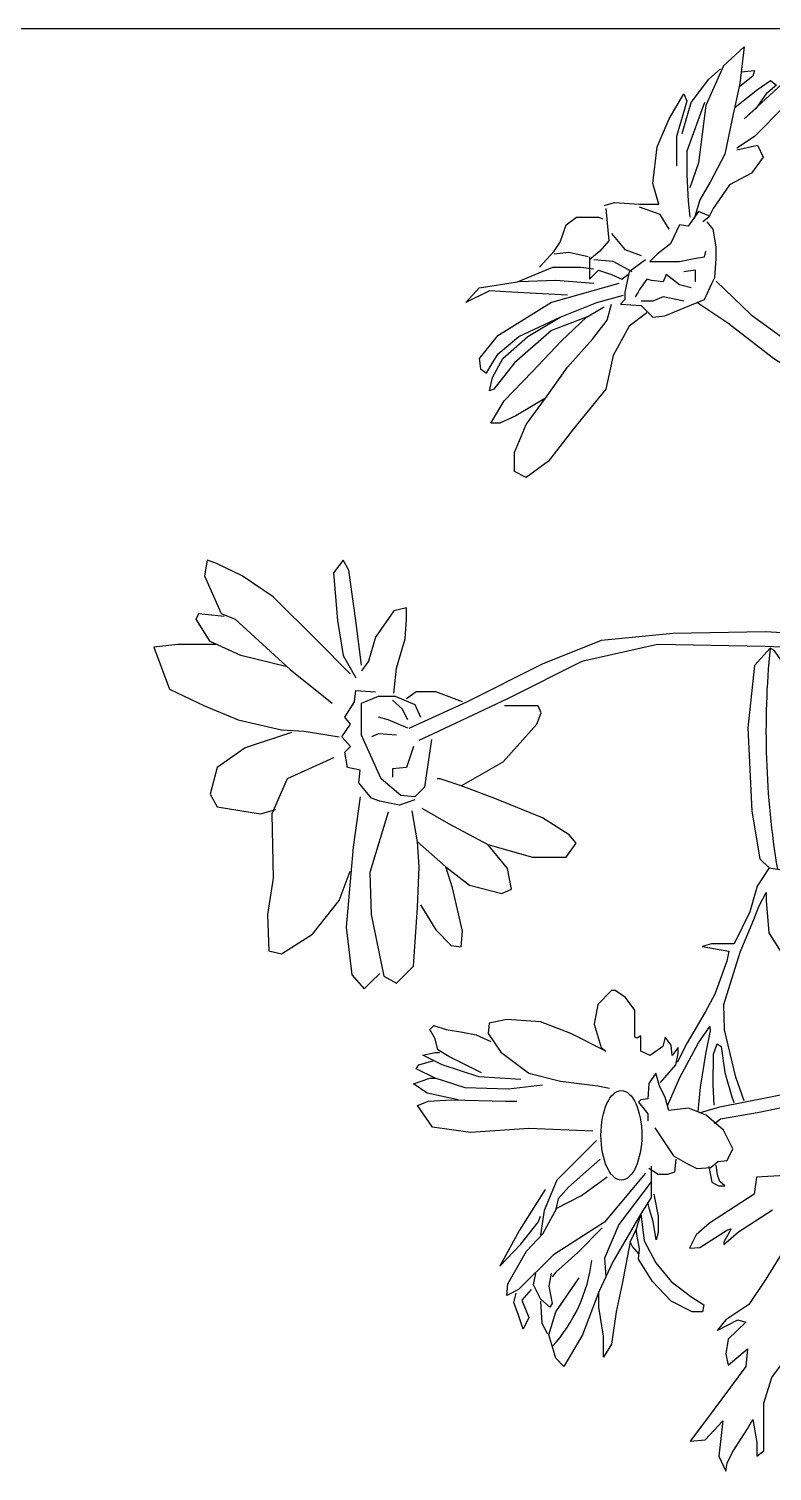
# Model space of a CAD drawing. Extents: x 363 to 3402, y 2599 to 6452.
# Drawn here: x 1235.5 to 1335.1, y 4301.8 to 4495.1 of the extents above; entities that cross this region are included whole.
import ezdxf

# ---------------------------------------------------------------- set-up
doc = ezdxf.new("R2010")
doc.units = 0
doc.header["$LTSCALE"] = 10
doc.header["$MEASUREMENT"] = 0
for name, color, linetype in [('3', 3, 'CONTINUOUS'), ('4', 4, 'CONTINUOUS'), ('7', 7, 'CONTINUOUS'), ('TEXT', 3, 'CONTINUOUS')]:
    doc.layers.add(name, color=color, linetype=linetype)

msp = doc.modelspace()

# ---------------------------------------------------------------- linework, layer by layer
at = {"layer": '3'}
for points in [[(1324.24, 4460.42), (1322.67, 4460.82), (1320.89, 4462.19), (1320.5, 4461.21), (1318.92, 4461.41), (1318.33, 4461.6), (1317.34, 4460.22), (1317.15, 4459.83), (1316.75, 4459.24)], [(1324.84, 4461.21), (1324.84, 4462.78), (1323.26, 4462.59)], [(1323.26, 4458.65), (1320.5, 4459.24), (1319.12, 4458.65), (1317.54, 4458.65)], [(1339.6, 4392.14), (1339.35, 4396.43), (1338.62, 4400.48), (1337.63, 4403.05), (1337.02, 4406.85), (1336.41, 4410.41), (1335.42, 4411.76), (1334.81, 4412.12), (1332.72, 4409.8), (1331.86, 4401.46), (1332.36, 4390.3), (1333.46, 4383.92), (1334.69, 4382.7), (1336.9, 4382.33), (1338.25, 4382.82), (1339.47, 4384.66), (1339.72, 4390.3), (1339.6, 4392.14)], [(1286.3, 4402.52), (1285.55, 4404.02), (1284.24, 4405.15)], [(1286.3, 4401.4), (1283.67, 4402.52), (1282.36, 4402.9)], [(1284.8, 4400.46), (1282.36, 4400.65), (1281.42, 4400.27)], [(1287.05, 4398.96), (1286.11, 4396.14), (1284.24, 4395.96), (1284.24, 4394.83)], [(1327.34, 4350.89), (1327.19, 4353.68), (1327.26, 4357.75), (1327.72, 4359.11), (1328.25, 4358.74), (1328.78, 4355.26), (1329.68, 4352.02), (1329.98, 4351.27)], [(1336.85, 4341.45), (1332.98, 4341.25), (1332.88, 4340.26), (1332.68, 4338.97), (1326.72, 4335.1), (1324.94, 4333.52), (1324.04, 4331.73), (1325.43, 4331.83), (1329.1, 4334.21), (1329.6, 4334.31), (1328.61, 4332.53), (1328.61, 4332.23), (1330.59, 4333.91), (1335.16, 4336.89)], [(1338.73, 4334.81), (1334.27, 4327.57), (1331.98, 4324.2), (1328.91, 4322.11), (1327.71, 4320.72), (1330.49, 4322.11), (1331.59, 4321.81), (1329.2, 4319.53), (1328.91, 4317.55), (1329.2, 4316.06), (1331.79, 4318.24), (1331.59, 4315.86), (1326.31, 4308.77), (1324.13, 4305.86), (1326.13, 4306.04), (1328.5, 4308.59), (1327.96, 4303.85), (1328.87, 4301.85), (1329.05, 4302.94), (1329.78, 4304.4), (1331.78, 4307.5), (1332.51, 4308.77), (1333.06, 4305.67), (1333.06, 4303.85), (1333.97, 4304.58), (1333.97, 4306.22), (1333.97, 4308.41), (1333.97, 4310.96), (1335.07, 4314.42), (1337.26, 4317.33)]]:
    msp.add_lwpolyline(points, dxfattribs=at)
msp.add_arc((1447.94, 4401.05), 113.67, 174.4107, 189.3877, dxfattribs=at)
at = {"layer": '4'}
for points in [[(1278.59, 4408.71), (1274.09, 4413.22), (1268.26, 4419.03), (1264.13, 4421.85), (1260.56, 4423.54), (1259.44, 4423.91), (1259.06, 4421.85), (1261.31, 4416.78), (1263.19, 4416.03), (1270.52, 4409.28), (1276.15, 4404.77)], [(1284.42, 4406.09), (1284.79, 4409.46), (1285.92, 4413.4), (1286.11, 4416.03), (1286.11, 4417.53), (1284.42, 4417.16), (1281.97, 4413.59), (1281.04, 4410.4), (1280.1, 4409.09)], [(1260.56, 4412.65), (1255.49, 4412.65), (1252.3, 4412.28), (1253.24, 4409.65), (1254.36, 4406.65), (1259.06, 4404.4), (1263.57, 4402.52), (1269.39, 4401.21), (1272.4, 4401.02), (1277.09, 4400.27)], [(1287.24, 4391.83), (1285.17, 4391.08), (1282.55, 4391.64), (1281.42, 4392.02), (1279.73, 4394.08), (1279.92, 4395.77), (1278.23, 4396.14), (1277.85, 4398.21), (1278.6, 4398.96), (1277.47, 4400.27), (1278.6, 4401.96), (1277.85, 4402.9), (1279.16, 4404.96), (1279.35, 4406.46), (1281.98, 4406.28)], [(1293.62, 4404.96), (1290.05, 4406.27), (1287.42, 4406.27), (1286.11, 4405.34)], [(1293.43, 4393.7), (1299.07, 4396.89), (1303.57, 4401.96), (1304.14, 4403.46), (1303.76, 4404.4), (1300.76, 4404.4), (1299.25, 4404.4)], [(1270.71, 4400.83), (1264.51, 4398.77), (1260.75, 4396.14), (1259.81, 4392.58), (1260.75, 4390.89), (1266.57, 4389.95), (1268.64, 4390.51)], [(1276.34, 4397.45), (1270.14, 4394.64), (1268.08, 4389.95), (1268.26, 4381.32), (1267.51, 4376.44), (1267.7, 4371.56), (1269.39, 4371.19), (1273.52, 4373.81), (1277.09, 4378.32), (1278.59, 4382.26)], [(1288.17, 4390.7), (1291.74, 4388.64), (1297, 4385.82), (1303.01, 4384.13), (1307.52, 4384.13), (1308.83, 4386.01), (1307.89, 4387.14), (1304.32, 4389.39), (1297.94, 4392.01), (1293.43, 4393.7), (1290.61, 4394.64), (1290.24, 4394.64)], [(1283.66, 4390.14), (1281.22, 4382.07), (1281.41, 4376.44), (1283.1, 4368.18), (1284.79, 4367.25), (1287.05, 4369.5), (1287.61, 4377.38), (1287.8, 4382.82), (1287.61, 4386.2), (1286.86, 4390.33)], [(1287.61, 4386.2), (1291.37, 4382.82), (1294.56, 4380.38), (1298.88, 4379.25), (1300.19, 4379.82), (1299.63, 4382.63), (1297, 4385.82)]]:
    msp.add_lwpolyline(points, dxfattribs=at)
at = {"layer": '7'}
for points in [[(1331.34, 4492.72), (1328.58, 4490.16), (1326.22, 4484.84), (1325.23, 4477.16), (1324.05, 4473.81)], [(1331.34, 4492.72), (1330.75, 4487.8), (1329.76, 4483.07), (1328.78, 4478.34), (1326.81, 4474.6), (1325.43, 4472.24), (1324.64, 4469.68)], [(1323.06, 4481.1), (1324.24, 4485.24), (1326.61, 4488.39), (1328.19, 4489.77)], [(1330.16, 4484.65), (1333.12, 4487.01), (1334.89, 4488.19), (1335.68, 4487.6), (1334.3, 4486.42), (1332.92, 4484.45), (1331.34, 4483.07), (1336.47, 4487.8), (1339.23, 4488.78), (1340.61, 4488.39), (1336.86, 4484.84), (1332.72, 4480.71), (1330.36, 4479.13)], [(1330.95, 4489.37), (1332.72, 4489.57), (1332.53, 4488.78), (1330.75, 4487.4)], [(1319.91, 4471.65), (1319.12, 4474.4), (1319.71, 4479.33), (1321.29, 4483.07), (1323.26, 4486.42), (1323.65, 4485.43), (1322.27, 4480.71), (1322.27, 4476.77)], [(1326.02, 4485.24), (1323.65, 4478.74), (1323.65, 4475.59), (1323.85, 4472.04), (1324.05, 4469.88)], [(1330.36, 4478.93), (1333.12, 4479.53), (1333.91, 4477.95), (1332.33, 4475.78), (1329.37, 4474.21), (1327.99, 4472.24), (1327.2, 4471.06), (1326.61, 4469.88), (1325.82, 4469.28)], [(1312.81, 4471.06), (1313.2, 4466.72), (1312.02, 4465.35), (1310.64, 4464.16)], [(1312.61, 4471.45), (1313.99, 4471.84), (1317.34, 4471.65), (1319.91, 4471.65)], [(1321.29, 4468.3), (1320.1, 4470.27), (1317.34, 4471.25)], [(1326.61, 4470.07), (1325.23, 4470.66), (1323.85, 4468.69), (1322.67, 4468.89), (1321.48, 4466.33), (1319.71, 4464.95), (1318.72, 4463.97), (1321.09, 4463.97), (1322.67, 4463.97), (1324.64, 4464.36), (1326.02, 4464.56), (1326.22, 4465.35)], [(1303.94, 4463.18), (1305.91, 4465.35), (1306.7, 4466.53), (1307.49, 4468.89), (1308.87, 4469.88), (1311.82, 4469.88), (1312.42, 4469.68)], [(1318.13, 4464.16), (1315.96, 4462.59), (1315.37, 4459.83), (1315.37, 4458.85), (1314.78, 4458.25), (1317.54, 4458.06), (1319.12, 4456.48), (1320.7, 4456.68), (1324.05, 4458.06), (1326.02, 4458.85), (1327, 4461.01), (1327.4, 4461.8), (1327.6, 4464.36), (1327.6, 4465.94), (1327.2, 4468.3), (1326.41, 4469.28)], [(1313.6, 4467.71), (1315.37, 4465.54), (1317.54, 4464.75)], [(1310.44, 4464.56), (1307.88, 4465.15), (1305.91, 4464.95)], [(1307.68, 4459.44), (1300.19, 4459.83), (1297.23, 4460.03), (1294.08, 4458.45), (1295.85, 4460.42), (1300.98, 4461.21), (1305.71, 4463.18), (1309.46, 4463.18), (1311.23, 4462.98)], [(1310.64, 4464.56), (1310.64, 4461.6), (1311.82, 4462.78), (1313.6, 4462.19), (1314.98, 4461.6), (1315.77, 4462.19)], [(1316.36, 4462.59), (1313.8, 4463.97), (1311.23, 4464.16)], [(1314.58, 4461.01), (1305.52, 4458.45), (1298.22, 4453.92), (1295.85, 4450.97), (1296.05, 4449.59), (1296.84, 4449), (1297.63, 4450.38), (1298.42, 4451.56), (1301.18, 4453.92), (1306.7, 4456.48)], [(1311.23, 4461.01), (1306.11, 4461.41), (1301.18, 4461.21)], [(1327.61, 4461.31), (1332.27, 4456.81), (1339.57, 4451.53), (1347.02, 4446.88), (1354.01, 4442.69), (1361.31, 4439.74), (1367.51, 4438.68)], [(1310.25, 4456.48), (1305.52, 4454.71), (1300.59, 4450.38), (1297.83, 4446.83), (1297.23, 4446.63), (1297.63, 4448.41), (1299.01, 4450.97), (1302.36, 4453.92), (1306.7, 4456.48), (1311.63, 4458.45), (1315.18, 4459.44)], [(1304.73, 4445.65), (1300.78, 4443.29), (1298.61, 4442.3), (1297.43, 4442.3), (1299.21, 4445.26), (1302.95, 4449.19), (1306.9, 4453.33), (1310.25, 4456.48), (1312.61, 4457.86)], [(1318.33, 4457.07), (1315.96, 4455.3), (1313.8, 4451.36), (1312.81, 4446.83), (1308.47, 4441.51), (1305.12, 4437.18), (1302.16, 4435.01), (1300.59, 4435.8), (1300.59, 4438.36), (1302.16, 4442.1), (1304.73, 4445.65), (1307.68, 4449.79), (1311.04, 4453.53), (1313.01, 4456.09), (1313.6, 4458.25)], [(1366.85, 4436.21), (1360.72, 4437.57), (1352.44, 4440.53), (1343.17, 4445.85), (1335.29, 4450.97), (1329.17, 4455.69), (1325.03, 4458.45)], [(1280.1, 4409.84), (1279.34, 4415.84), (1278.41, 4422.6), (1277.65, 4423.91), (1276.34, 4422.22), (1276.9, 4415.84), (1277.65, 4411.15), (1279.34, 4408.15)], [(1270.14, 4409.65), (1263.94, 4411.15), (1259.81, 4413.03), (1257.93, 4416.03), (1258.31, 4416.78), (1261.69, 4416.41)], [(1286.49, 4401.4), (1294.19, 4404.96), (1304.33, 4410.03), (1312.22, 4413.22), (1321.8, 4414.16), (1334.2, 4414.35), (1346.78, 4413.59), (1357.11, 4410.4), (1364.62, 4405.53), (1368.32, 4402.91)], [(1362.31, 4404.16), (1356.1, 4407.65), (1350.19, 4410.22), (1342.32, 4412.03), (1334.14, 4412.34), (1319.75, 4412.64), (1309.6, 4410.37), (1299.75, 4405.38), (1290.36, 4400.99), (1287.78, 4399.78)], [(1289.49, 4399.89), (1288.55, 4393.51), (1287.23, 4392.2), (1285.36, 4392.39), (1282.73, 4394.64), (1280.1, 4400.46), (1280.1, 4404.77), (1282.35, 4405.71), (1284.6, 4405.71), (1287.23, 4404.58), (1287.98, 4402.9)], [(1279.91, 4392.2), (1278.97, 4385.45), (1278.03, 4374.75), (1278.78, 4368.37), (1280.47, 4366.5), (1281.41, 4367.43), (1282.54, 4368.56)], [(1287.98, 4377.75), (1290.05, 4374.38), (1292.12, 4372.31), (1293.43, 4372.12), (1293.62, 4374.19), (1292.3, 4380.01), (1291.37, 4382.82)], [(1334.69, 4382.7), (1333.09, 4380.24), (1332.11, 4376.81), (1330.02, 4372.52), (1328.79, 4372.52), (1326.95, 4372.52), (1325.73, 4372.15), (1329.29, 4371.53), (1329.04, 4370.19), (1327.44, 4365.77), (1326.13, 4363.34), (1323.71, 4359.26), (1322.36, 4356.62)], [(1331.34, 4351.49), (1330.21, 4354.66), (1328.7, 4361), (1328.62, 4364.39), (1330.81, 4371.41), (1332.63, 4375.79), (1333.31, 4377.52), (1334.29, 4379.39), (1334.29, 4378.3), (1334.66, 4373.98), (1337.44, 4369.59)], [(1320.16, 4353.94), (1322.19, 4356.28), (1322.5, 4357.84), (1322.5, 4358.62), (1321.72, 4357.53), (1321.56, 4358.93), (1320.78, 4360.02), (1320.47, 4358.77), (1318.75, 4357.53), (1317.5, 4358.15), (1317.5, 4360.18), (1317.03, 4359.87), (1316.72, 4360.02), (1316.72, 4362.05), (1316.72, 4363.61), (1315.47, 4365.33), (1314.07, 4366.26), (1313.6, 4366.26), (1311.73, 4364.39), (1311.26, 4361.74), (1312.19, 4358.62), (1312.82, 4358.15), (1308.14, 4360.49), (1304.08, 4362.05), (1299.55, 4362.36), (1297.21, 4361.89), (1297.05, 4360.49), (1298.77, 4358), (1302.52, 4355.19), (1306.73, 4354.1), (1311.73, 4353.47), (1313.29, 4353.16)], [(1296.16, 4355.22), (1291.79, 4357.41), (1290.33, 4358.31), (1289.97, 4359.77), (1289.24, 4361.04), (1289.79, 4361.59), (1291.42, 4361.04), (1293.61, 4360.68), (1295.43, 4360.31), (1297.43, 4359.41)], [(1321.07, 4350.81), (1322.73, 4354.59), (1325.23, 4359.26), (1326.74, 4361.45), (1326.81, 4360.85), (1326.21, 4357.98), (1325.45, 4353.3), (1325.15, 4350.06)], [(1304.34, 4353.59), (1299.79, 4353.04), (1293.97, 4353.23), (1289.97, 4354.5), (1287.42, 4355.77), (1287.79, 4356.32), (1289.79, 4356.86), (1289.79, 4356.86)], [(1301.43, 4354.32), (1295.79, 4354.68), (1290.88, 4356.32), (1288.33, 4357.59), (1289.97, 4357.95), (1290.52, 4357.95)], [(1319.38, 4347.86), (1321.87, 4344.12), (1323.75, 4343.02), (1325, 4342.4), (1326.87, 4342.56), (1327.81, 4343.34), (1329.05, 4343.49), (1329.84, 4345.05), (1328.59, 4347.55), (1326.24, 4349.57), (1323.9, 4350.51), (1321.25, 4350.2), (1320.78, 4351.91), (1320, 4353.47), (1319.53, 4355.19), (1318.6, 4353.78), (1318.44, 4351.76), (1317.5, 4351.6), (1317.19, 4351.29), (1318.44, 4349.73), (1318.44, 4348.79)], [(1325.51, 4349.89), (1328.09, 4350.69), (1337.82, 4352.57), (1343.97, 4353.56), (1345.76, 4354.56), (1348.74, 4354.95), (1349.73, 4355.05)], [(1293.06, 4351.59), (1288.88, 4352.5), (1287.06, 4353.77), (1289.24, 4354.5), (1289.97, 4354.5)], [(1311.08, 4347.41), (1302.52, 4347.77), (1294.7, 4347.23), (1289.61, 4347.95), (1287.6, 4350.86), (1289.06, 4351.41), (1292.15, 4351.59), (1299.43, 4351.41), (1300.89, 4351.41)], [(1350.72, 4352.57), (1346.26, 4352.28), (1338.51, 4350.99), (1333.35, 4349.89), (1328.19, 4349), (1327.39, 4348.41)], [(1311.57, 4346.14), (1306.26, 4340.84), (1304.55, 4336.79), (1304.08, 4333.51)], [(1312.04, 4343.65), (1307.82, 4339.9), (1306.42, 4338.34), (1306.11, 4336.94)], [(1322.19, 4343.65), (1322.03, 4341.93), (1321.09, 4341.62), (1319.84, 4341.62), (1318.6, 4342.4)], [(1318.13, 4341.78), (1312.66, 4335.23), (1305.79, 4330.86), (1301.11, 4326.18), (1299.55, 4325.4), (1299.71, 4326.96), (1302.2, 4331.33), (1304.39, 4333.67), (1306.26, 4337.1), (1309.54, 4338.81), (1312.98, 4341.31)], [(1318.91, 4342.71), (1318.91, 4338.5), (1317.5, 4336.32), (1316.88, 4334.29), (1316.1, 4332.57), (1315, 4326.96), (1314.22, 4323.22), (1313.6, 4318.85), (1312.51, 4317.14), (1312.51, 4319.94), (1311.88, 4323.84), (1311.88, 4325.87)], [(1326.6, 4342.66), (1327, 4340.57), (1327.89, 4340.08), (1328.78, 4340.08), (1328.09, 4340.67), (1327.79, 4341.56), (1327.59, 4342.85)], [(1304.7, 4339.59), (1301.27, 4334.13), (1298.61, 4329.3), (1301.42, 4332.26), (1303.76, 4335.23), (1304.08, 4336.01)], [(1318.91, 4340.61), (1314.54, 4334.91), (1312.66, 4330.39), (1312.82, 4327.9)], [(1319.25, 4338.99), (1319.85, 4336.01), (1319.85, 4333.83), (1319.55, 4332.84), (1319.15, 4335.32), (1318.66, 4336.9), (1318.46, 4337.89)], [(1317.5, 4336.32), (1313.76, 4329.92), (1311.88, 4325.87), (1309.7, 4320.1), (1307.2, 4315.89), (1306.11, 4316.98), (1305.17, 4320.1), (1306.11, 4323.22), (1309.23, 4327.74)], [(1317.5, 4336.32), (1317.97, 4332.73), (1319.53, 4329.77), (1321.56, 4327.27), (1324.22, 4325.24), (1325.93, 4324.15), (1325.78, 4323.22), (1324.37, 4323.22), (1321.56, 4324.62), (1319.06, 4327.27), (1317.19, 4330.24), (1317.35, 4331.64), (1317.03, 4333.35), (1316.88, 4334.29)], [(1312.35, 4334.45), (1309.07, 4331.17), (1306.11, 4328.52), (1305.64, 4327.9)], [(1317.27, 4330.94), (1316.41, 4331.95), (1316.1, 4332.57)], [(1305.48, 4328.36), (1305.17, 4326.65), (1305.64, 4324.31), (1305.33, 4323.84), (1304.08, 4324.93), (1303.14, 4326.8), (1303.45, 4328.36)], [(1302.83, 4326.18), (1301.58, 4324.78), (1302.52, 4322.44), (1301.74, 4320.88), (1301.11, 4322.75), (1300.49, 4324.47), (1300.8, 4325.71)], [(1304.08, 4324.62), (1304.23, 4321.66), (1305.01, 4320.25)]]:
    msp.add_lwpolyline(points, dxfattribs=at)
msp.add_arc((1290.07, 4332.69), 21.04, 317.7302, 352.872, dxfattribs=at)
msp.add_ellipse((1314.9, 4346.86), major_axis=(0, 6), ratio=0.455557, dxfattribs=at)
at = {"layer": 'TEXT'}
msp.add_line((2959.11, 4495.13), (687.38, 4495.13), dxfattribs=at)

doc.saveas('drawing.dxf')
